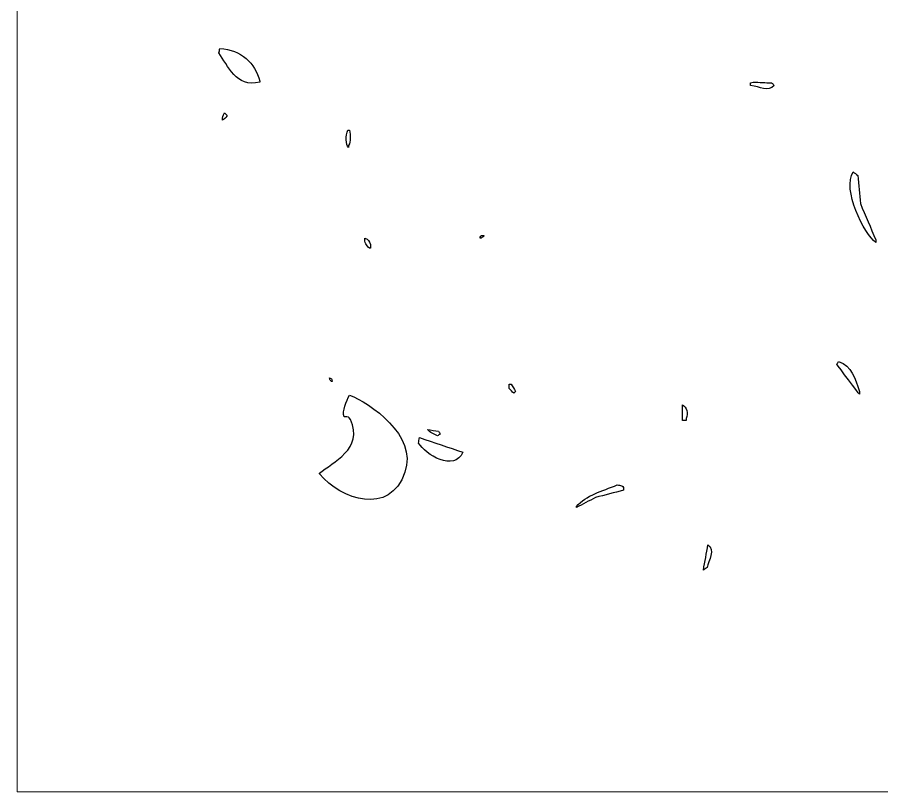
# Model space of a CAD drawing. Header units: centimetres. Extents: x -6.8 to 6.8, y -9.1 to 8.6.
# Drawn here: x -6.81 to -1.16, y -9.09 to -4.03 of the extents above; entities that cross this region are included whole.
import ezdxf

# ---------------------------------------------------------------- set-up
doc = ezdxf.new("R2010")
doc.units = ezdxf.units.CM
doc.header["$MEASUREMENT"] = 0
doc.layers.add('layer 1', color=7, linetype='Continuous')

msp = doc.modelspace()

# ---------------------------------------------------------------- linework, layer by layer
at = {"layer": 'layer 1', "color": 242, "lineweight": 9}
msp.add_lwpolyline([(-6.80758, -9.09089), (6.84944, -9.09089), (6.84944, 8.58179), (-6.80758, 8.58179), (-6.80758, -9.09089)], close=True, dxfattribs=at)
at = {"layer": 'layer 1', "color": 7}
for points, knots in [([(-5.48408, -4.2334), (-5.48606, -4.24329), (-5.48803, -4.25317), (-5.49001, -4.26305), (-5.49001, -4.26305), (-5.43208, -4.34419), (-5.37739, -4.49302), (-5.22321, -4.45277), (-5.22321, -4.45277), (-5.22321, -4.4508), (-5.22321, -4.44882), (-5.22321, -4.44684), (-5.22321, -4.44684), (-5.25317, -4.32942), (-5.34531, -4.24136), (-5.48408, -4.2334)], [0, 0, 0, 0, 0.2, 0.2, 0.2, 0.2, 0.4, 0.4, 0.4, 0.4, 0.6, 0.6, 0.6, 0.6, 1, 1, 1, 1]), ([(-1.99786, -4.45277), (-2.00379, -4.45475), (-2.00972, -4.45673), (-2.01565, -4.4587), (-2.01565, -4.4587), (-2.01565, -4.46463), (-2.01565, -4.47056), (-2.01565, -4.47649), (-2.01565, -4.47649), (-1.9551, -4.48338), (-1.90095, -4.51753), (-1.8615, -4.47649), (-1.8615, -4.47649), (-1.86963, -4.46525), (-1.86727, -4.46679), (-1.87928, -4.4587), (-1.87928, -4.4587), (-1.91881, -4.45673), (-1.95834, -4.45475), (-1.99786, -4.45277)], [0, 0, 0, 0, 0.1666667, 0.1666667, 0.1666667, 0.1666667, 0.3333333, 0.3333333, 0.3333333, 0.3333333, 0.5, 0.5, 0.5, 0.5, 0.6666667, 0.6666667, 0.6666667, 0.6666667, 1, 1, 1, 1]), ([(-5.45444, -4.65436), (-5.46491, -4.67395), (-5.46914, -4.6808), (-5.46629, -4.70179), (-5.46629, -4.70179), (-5.45839, -4.69586), (-5.45048, -4.68993), (-5.44258, -4.684), (-5.44258, -4.684), (-5.4406, -4.68005), (-5.43863, -4.6761), (-5.43665, -4.67215), (-5.43665, -4.67215), (-5.44258, -4.66622), (-5.44851, -4.66028), (-5.45444, -4.65436)], [0, 0, 0, 0, 0.2, 0.2, 0.2, 0.2, 0.4, 0.4, 0.4, 0.4, 0.6, 0.6, 0.6, 0.6, 1, 1, 1, 1]), ([(-4.6481, -4.76701), (-4.66038, -4.80074), (-4.66458, -4.86589), (-4.64217, -4.87966), (-4.64217, -4.87966), (-4.64217, -4.87571), (-4.64217, -4.87175), (-4.64217, -4.8678), (-4.64217, -4.8678), (-4.62854, -4.84135), (-4.62919, -4.799), (-4.63624, -4.76701), (-4.63624, -4.76701), (-4.64019, -4.76701), (-4.64415, -4.76701), (-4.6481, -4.76701)], [0, 0, 0, 0, 0.2, 0.2, 0.2, 0.2, 0.4, 0.4, 0.4, 0.4, 0.6, 0.6, 0.6, 0.6, 1, 1, 1, 1]), ([(-1.34568, -5.03974), (-1.41897, -5.15244), (-1.27343, -5.44865), (-1.19746, -5.5022), (-1.19746, -5.5022), (-1.19746, -5.49627), (-1.19746, -5.49034), (-1.19746, -5.48441), (-1.19746, -5.48441), (-1.23105, -5.40537), (-1.26465, -5.3263), (-1.29825, -5.24725), (-1.29825, -5.24725), (-1.30418, -5.18599), (-1.3101, -5.12472), (-1.31603, -5.06345), (-1.31603, -5.06345), (-1.32591, -5.05555), (-1.33579, -5.04765), (-1.34568, -5.03974)], [0, 0, 0, 0, 0.1666667, 0.1666667, 0.1666667, 0.1666667, 0.3333333, 0.3333333, 0.3333333, 0.3333333, 0.5, 0.5, 0.5, 0.5, 0.6666667, 0.6666667, 0.6666667, 0.6666667, 1, 1, 1, 1]), ([(-4.53545, -5.47255), (-4.54047, -5.50217), (-4.5285, -5.52008), (-4.50581, -5.53777), (-4.50581, -5.53777), (-4.50383, -5.53777), (-4.50185, -5.53777), (-4.49987, -5.53777), (-4.49987, -5.53777), (-4.49987, -5.52987), (-4.49987, -5.52196), (-4.49987, -5.51406), (-4.49987, -5.51406), (-4.51052, -5.49229), (-4.51345, -5.48386), (-4.53545, -5.47255)], [0, 0, 0, 0, 0.2, 0.2, 0.2, 0.2, 0.4, 0.4, 0.4, 0.4, 0.6, 0.6, 0.6, 0.6, 1, 1, 1, 1]), ([(-3.77654, -5.45476), (-3.77852, -5.45872), (-3.7805, -5.46267), (-3.78247, -5.46663), (-3.78247, -5.46663), (-3.78247, -5.4686), (-3.78247, -5.47058), (-3.78247, -5.47255), (-3.78247, -5.47255), (-3.7805, -5.47255), (-3.77852, -5.47255), (-3.77654, -5.47255), (-3.77654, -5.47255), (-3.77062, -5.4686), (-3.76469, -5.46465), (-3.75875, -5.4607), (-3.75875, -5.4607), (-3.75875, -5.45872), (-3.75875, -5.45675), (-3.75875, -5.45476), (-3.75875, -5.45476), (-3.76469, -5.45476), (-3.77062, -5.45476), (-3.77654, -5.45476)], [0, 0, 0, 0, 0.1428571, 0.1428571, 0.1428571, 0.1428571, 0.2857143, 0.2857143, 0.2857143, 0.2857143, 0.4285714, 0.4285714, 0.4285714, 0.4285714, 0.5714286, 0.5714286, 0.5714286, 0.5714286, 0.7142857, 0.7142857, 0.7142857, 0.7142857, 1, 1, 1, 1]), ([(-1.44054, -6.27889), (-1.44449, -6.28482), (-1.44845, -6.29075), (-1.4524, -6.29668), (-1.4524, -6.29668), (-1.43904, -6.31504), (-1.31108, -6.48899), (-1.30418, -6.49234), (-1.30418, -6.49234), (-1.30418, -6.4864), (-1.30418, -6.48047), (-1.30418, -6.47455), (-1.30418, -6.47455), (-1.33206, -6.39118), (-1.35687, -6.30615), (-1.44054, -6.27889)], [0, 0, 0, 0, 0.2, 0.2, 0.2, 0.2, 0.4, 0.4, 0.4, 0.4, 0.6, 0.6, 0.6, 0.6, 1, 1, 1, 1]), ([(-4.76668, -6.38561), (-4.76398, -6.40147), (-4.77033, -6.39456), (-4.75482, -6.40933), (-4.75482, -6.40933), (-4.75285, -6.40933), (-4.75087, -6.40933), (-4.74889, -6.40933), (-4.74889, -6.40933), (-4.75672, -6.38664), (-4.74888, -6.397), (-4.76668, -6.38561)], [0, 0, 0, 0, 0.25, 0.25, 0.25, 0.25, 0.5, 0.5, 0.5, 0.5, 1, 1, 1, 1]), ([(-3.59275, -6.42711), (-3.59275, -6.437), (-3.59275, -6.44688), (-3.59275, -6.45676), (-3.59275, -6.45676), (-3.58287, -6.46664), (-3.57299, -6.47652), (-3.5631, -6.4864), (-3.5631, -6.4864), (-3.55915, -6.48246), (-3.5552, -6.4785), (-3.55124, -6.47455), (-3.55124, -6.47455), (-3.56112, -6.45874), (-3.57101, -6.44293), (-3.58089, -6.42711), (-3.58089, -6.42711), (-3.58484, -6.42711), (-3.58879, -6.42711), (-3.59275, -6.42711)], [0, 0, 0, 0, 0.1666667, 0.1666667, 0.1666667, 0.1666667, 0.3333333, 0.3333333, 0.3333333, 0.3333333, 0.5, 0.5, 0.5, 0.5, 0.6666667, 0.6666667, 0.6666667, 0.6666667, 1, 1, 1, 1]), ([(-4.63624, -6.49826), (-4.65726, -6.53926), (-4.68643, -6.60535), (-4.67181, -6.64056), (-4.67181, -6.64056), (-4.64046, -6.64213), (-4.64323, -6.63918), (-4.63031, -6.65834), (-4.63031, -6.65834), (-4.54109, -6.84995), (-4.74884, -6.939), (-4.8319, -7.00816), (-4.8319, -7.00816), (-4.8319, -7.01013), (-4.8319, -7.01211), (-4.8319, -7.01408), (-4.8319, -7.01408), (-4.69073, -7.18211), (-4.3746, -7.29247), (-4.27458, -7.00223), (-4.27458, -7.00223), (-4.19126, -6.76047), (-4.50376, -6.55185), (-4.63624, -6.49826)], [0, 0, 0, 0, 0.1428571, 0.1428571, 0.1428571, 0.1428571, 0.2857143, 0.2857143, 0.2857143, 0.2857143, 0.4285714, 0.4285714, 0.4285714, 0.4285714, 0.5714286, 0.5714286, 0.5714286, 0.5714286, 0.7142857, 0.7142857, 0.7142857, 0.7142857, 1, 1, 1, 1]), ([(-2.46031, -6.56348), (-2.46031, -6.59708), (-2.46031, -6.63068), (-2.46031, -6.66427), (-2.46031, -6.66427), (-2.45242, -6.66427), (-2.44451, -6.66427), (-2.4366, -6.66427), (-2.4366, -6.66427), (-2.4366, -6.66032), (-2.4366, -6.65637), (-2.4366, -6.65242), (-2.4366, -6.65242), (-2.42022, -6.61908), (-2.43383, -6.57543), (-2.46031, -6.56348)], [0, 0, 0, 0, 0.2, 0.2, 0.2, 0.2, 0.4, 0.4, 0.4, 0.4, 0.6, 0.6, 0.6, 0.6, 1, 1, 1, 1]), ([(-4.17971, -6.77693), (-4.18169, -6.78878), (-4.18367, -6.80064), (-4.18564, -6.8125), (-4.18564, -6.8125), (-4.14211, -6.88867), (-3.95097, -7.0019), (-3.89513, -6.87179), (-3.89513, -6.87179), (-3.98998, -6.84017), (-4.08486, -6.80854), (-4.17971, -6.77693)], [0, 0, 0, 0, 0.25, 0.25, 0.25, 0.25, 0.5, 0.5, 0.5, 0.5, 1, 1, 1, 1]), ([(-4.12635, -6.72357), (-4.11229, -6.74572), (-4.08519, -6.75389), (-4.06113, -6.76506), (-4.06113, -6.76506), (-4.0552, -6.76111), (-4.04928, -6.75717), (-4.04335, -6.75321), (-4.04335, -6.75321), (-4.0473, -6.74728), (-4.05125, -6.74135), (-4.0552, -6.73542), (-4.0552, -6.73542), (-4.07892, -6.73147), (-4.10264, -6.72752), (-4.12635, -6.72357)], [0, 0, 0, 0, 0.2, 0.2, 0.2, 0.2, 0.4, 0.4, 0.4, 0.4, 0.6, 0.6, 0.6, 0.6, 1, 1, 1, 1]), ([(-2.8872, -7.08523), (-2.98697, -7.12798), (-3.08932, -7.15159), (-3.15401, -7.22752), (-3.15401, -7.22752), (-3.15401, -7.22951), (-3.15401, -7.23148), (-3.15401, -7.23345), (-3.15401, -7.23345), (-3.11251, -7.21172), (-3.071, -7.18998), (-3.0295, -7.16824), (-3.0295, -7.16824), (-2.96824, -7.15243), (-2.90696, -7.13661), (-2.8457, -7.1208), (-2.8457, -7.1208), (-2.8457, -7.11488), (-2.8457, -7.10895), (-2.8457, -7.10302), (-2.8457, -7.10302), (-2.84965, -7.09907), (-2.8536, -7.09512), (-2.85756, -7.09116), (-2.85756, -7.09116), (-2.86744, -7.08918), (-2.87732, -7.08721), (-2.8872, -7.08523)], [0, 0, 0, 0, 0.125, 0.125, 0.125, 0.125, 0.25, 0.25, 0.25, 0.25, 0.375, 0.375, 0.375, 0.375, 0.5, 0.5, 0.5, 0.5, 0.625, 0.625, 0.625, 0.625, 0.75, 0.75, 0.75, 0.75, 1, 1, 1, 1]), ([(-2.29431, -7.47654), (-2.30419, -7.53188), (-2.31407, -7.58723), (-2.32395, -7.64255), (-2.32395, -7.64255), (-2.31605, -7.63662), (-2.30814, -7.63069), (-2.30024, -7.62477), (-2.30024, -7.62477), (-2.28866, -7.58185), (-2.24532, -7.5083), (-2.29431, -7.47654)], [0, 0, 0, 0, 0.25, 0.25, 0.25, 0.25, 0.5, 0.5, 0.5, 0.5, 1, 1, 1, 1])]:
    msp.add_open_spline(points, degree=3, knots=knots, dxfattribs=at)

doc.saveas('drawing.dxf')
